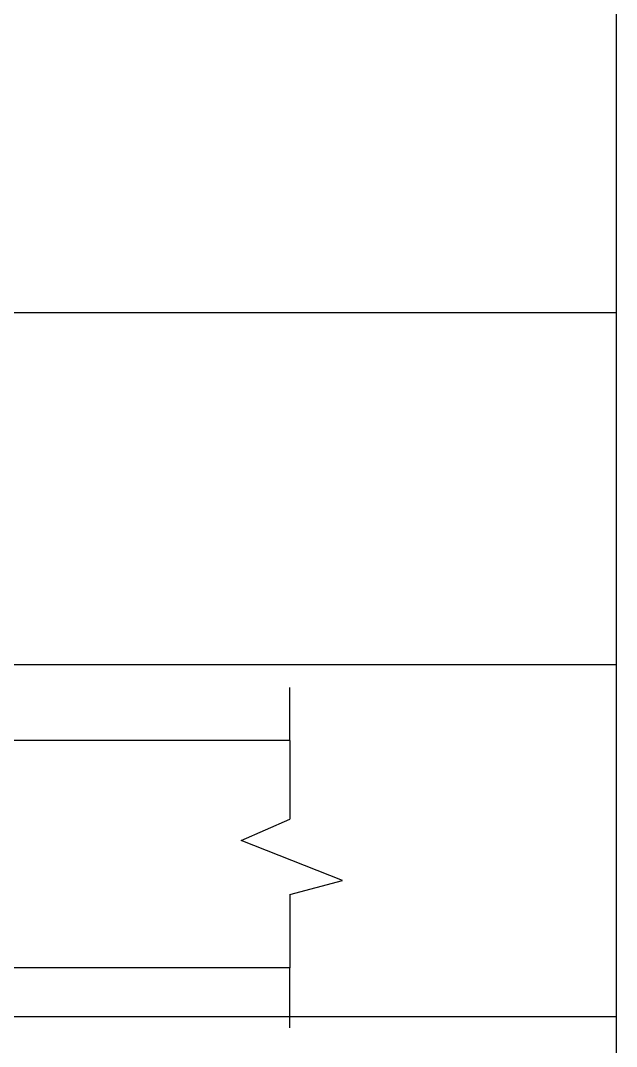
# Model space of a CAD drawing. Extents: x 795723 to 6584336, y 16443136 to 18851075.
# Drawn here: x 1997205 to 1998728, y 17881745 to 17884367 of the extents above; entities that cross this region are included whole.
import ezdxf

# ---------------------------------------------------------------- set-up
doc = ezdxf.new("R2010")
doc.units = 0
doc.header["$LTSCALE"] = 1000
doc.header["$MEASUREMENT"] = 0
doc.layers.add('02___PRT_ALL_AXES', color=7, linetype='Continuous')
doc.layers.add('JZ_0', color=7, linetype='Continuous')

# ---------------------------------------------------------------- blocks, each defined once
blk = doc.blocks.new('抗震大样2')
at = {"color": 4}
for points in [[(8877.1, -3727.3), (8877.1, -3534.5)], [(8877.1, -3727.3), (8877.1, -4014.4)], [(8699.2, -4092.7), (8877.1, -4014.4)], [(9068.6, -4239.1), (8699.2, -4092.7)], [(8877.1, -4290.3), (9068.6, -4239.1)], [(8877.1, -4290.3), (8877.1, -4558.1)], [(8877.1, -4776.5), (8877.1, -4558.1)]]:
    blk.add_lwpolyline(points, dxfattribs=at)
at = {"layer": '02___PRT_ALL_AXES', "color": 1, "linetype": 'Continuous'}
for p, q in [((8877.1, -3727.3), (4141.4, -3727.3)), ((8877.1, -4558.1), (4141.4, -4558.1))]:
    blk.add_line(p, q, dxfattribs=at)

msp = doc.modelspace()

# ---------------------------------------------------------------- linework, layer by layer
at = {"layer": 'JZ_0', "color": 8}
for p, q in [((1998727.8, 17853233.3), (1998727.8, 17901621.3)), ((1981494.8, 17883621.3), (1998727.8, 17883621.3)), ((1981494.8, 17882721.3), (1998727.8, 17882721.3)), ((1981494.8, 17881821.3), (1998727.8, 17881821.3))]:
    msp.add_line(p, q, dxfattribs=at)

# ---------------------------------------------------------------- block references
at = {"xscale": 0.7, "yscale": 0.7, "zscale": 0.7}
msp.add_blockref('抗震大样2', (1991679.8, 17885136.2), dxfattribs=at)

doc.saveas('drawing.dxf')
